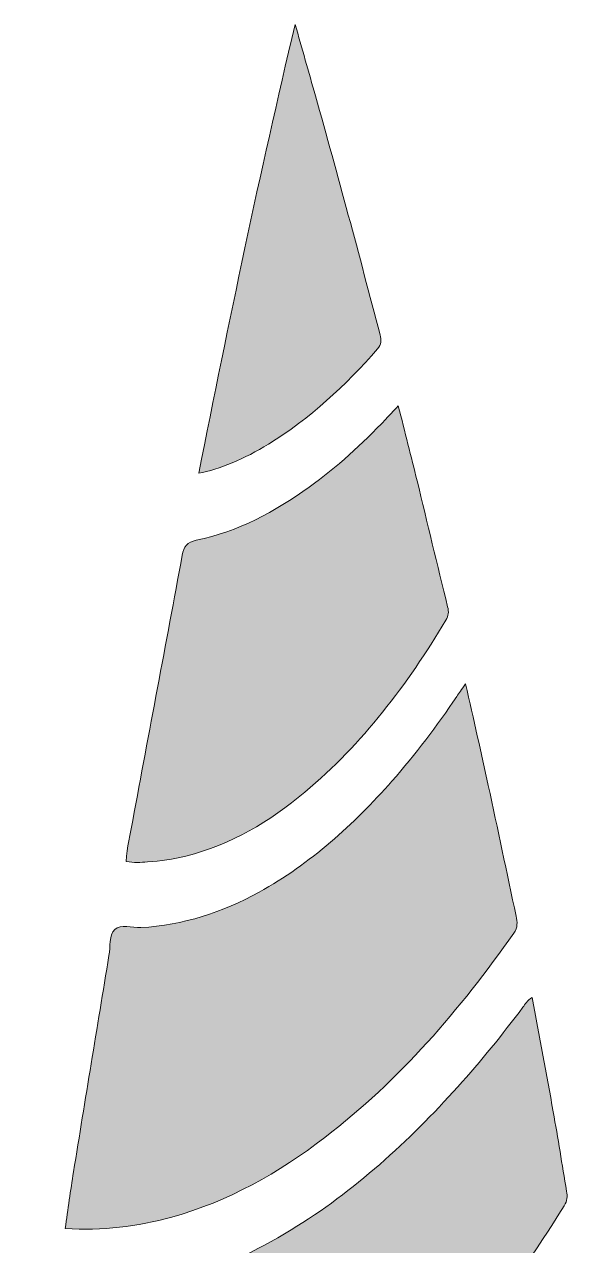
# Model space of a CAD drawing. Extents: x 630 to 1296, y -1322 to -490.
# Drawn here: x 879.6 to 1037, y -844.3 to -490.3 of the extents above; entities that cross this region are included whole.
import ezdxf

# ---------------------------------------------------------------- set-up
doc = ezdxf.new("R2010")
doc.units = 0
doc.header["$MEASUREMENT"] = 0
doc.layers.add('katman 1', color=7, linetype='Continuous')

# ---------------------------------------------------------------- blocks, each defined once
blk = doc.blocks.new('block 4')
at = {"layer": 'katman 1', "true_color": 0xffffff}
h = blk.add_hatch(color=7, dxfattribs=at)
h.dxf.hatch_style = 2
edge = h.paths.add_edge_path()
edge.add_spline(control_points=[(930.15, -620.42), (938.85, -576.64), (947.83, -533.41), (958.09, -490.29), (960.05, -497.18), (962.02, -504.07), (963.96, -510.96), (970.44, -534), (976.67, -557.11), (982.69, -580.27), (983.11, -581.85), (983.16, -582.99), (981.97, -584.35), (972.64, -594.96), (962.45, -604.56), (950.35, -611.99), (943.49, -616.2), (936.03, -619.36), (930.15, -620.42)], knot_values=[0, 0, 0, 0, 1, 1, 1, 2, 2, 2, 3, 3, 3, 4, 4, 4, 5, 5, 5, 6, 6, 6, 6], degree=3, periodic=1)
h = blk.add_hatch(color=7, dxfattribs=at)
h.dxf.hatch_style = 2
edge = h.paths.add_edge_path()
edge.add_spline(control_points=[(987.98, -600.86), (989.92, -608.56), (991.72, -615.56), (993.43, -622.58), (996.39, -634.76), (999.27, -646.96), (1002.28, -659.12), (1002.64, -660.59), (1002.54, -661.71), (1001.77, -663), (990.6, -681.63), (977.67, -698.81), (960.91, -712.83), (950.71, -721.37), (939.51, -728.13), (926.45, -731.39), (922.79, -732.3), (919.06, -732.83), (915.31, -733.1), (913.32, -733.24), (911.31, -733.38), (909.16, -732.94), (909.27, -728.85), (910.31, -724.97), (911.03, -721.07), (915.77, -695.43), (920.63, -669.82), (925.38, -644.18), (925.84, -641.71), (926.73, -640.4), (929.43, -639.85), (941.55, -637.35), (952.2, -631.57), (962.17, -624.42), (970.26, -618.63), (977.54, -611.92), (984.36, -604.69), (985.39, -603.61), (986.41, -602.52), (987.98, -600.86)], knot_values=[0, 0, 0, 0, 1, 1, 1, 2, 2, 2, 3, 3, 3, 4, 4, 4, 5, 5, 5, 6, 6, 6, 7, 7, 7, 8, 8, 8, 9, 9, 9, 10, 10, 10, 11, 11, 11, 12, 12, 12, 13, 13, 13, 13], degree=3, periodic=1)
h = blk.add_hatch(color=7, dxfattribs=at)
h.dxf.hatch_style = 2
edge = h.paths.add_edge_path()
edge.add_spline(control_points=[(1007.5, -681.43), (1009.83, -691.87), (1012, -701.38), (1014.06, -710.91), (1016.79, -723.53), (1019.42, -736.16), (1022.11, -748.79), (1022.48, -750.53), (1022.64, -752.06), (1021.46, -753.74), (1005.85, -775.91), (988.36, -796.35), (966.73, -812.94), (953.3, -823.24), (938.76, -831.5), (922.32, -836.05), (912.33, -838.81), (902.2, -840.07), (891.47, -839.33), (892.28, -833.76), (893, -828.35), (893.87, -822.97), (897.26, -802.05), (900.68, -781.15), (904.14, -760.25), (904.57, -757.66), (904.1, -754.35), (905.82, -752.7), (907.56, -751.02), (910.81, -752.27), (913.4, -752.12), (925.65, -751.42), (936.98, -747.72), (947.66, -741.83), (962.58, -733.6), (974.95, -722.32), (986.15, -709.64), (992.97, -701.92), (999.13, -693.69), (1004.9, -685.15), (1005.59, -684.13), (1006.31, -683.13), (1007.5, -681.43)], knot_values=[0, 0, 0, 0, 1, 1, 1, 2, 2, 2, 3, 3, 3, 4, 4, 4, 5, 5, 5, 6, 6, 6, 7, 7, 7, 8, 8, 8, 9, 9, 9, 10, 10, 10, 11, 11, 11, 12, 12, 12, 13, 13, 13, 14, 14, 14, 14], degree=3, periodic=1)
h = blk.add_hatch(color=7, dxfattribs=at)
h.dxf.hatch_style = 2
edge = h.paths.add_edge_path()
edge.add_spline(control_points=[(1026.81, -772.38), (1028.88, -783.63), (1030.93, -794.57), (1032.88, -805.52), (1034.24, -813.17), (1035.45, -820.85), (1036.77, -828.51), (1037.03, -830.04), (1036.97, -831.35), (1036.08, -832.77), (1019.7, -859.13), (1000.8, -883.4), (976.99, -903.54), (962.81, -915.54), (947.28, -925.31), (929.44, -930.99), (914.2, -935.85), (898.74, -936.93), (883.02, -933.76), (879.76, -933.1), (879.64, -933.1), (880.01, -929.64), (881.3, -917.55), (882.59, -905.45), (884.04, -893.37), (885.35, -882.54), (886.93, -871.75), (888.28, -860.93), (888.51, -859.07), (889.01, -858.37), (891.02, -858.46), (915.06, -859.63), (936.69, -852.13), (956.9, -839.77), (975.26, -828.54), (990.93, -814.16), (1005.27, -798.24), (1011.9, -790.86), (1018.13, -783.15), (1024.08, -775.22), (1024.75, -774.34), (1025.23, -773.27), (1026.81, -772.38)], knot_values=[0, 0, 0, 0, 1, 1, 1, 2, 2, 2, 3, 3, 3, 4, 4, 4, 5, 5, 5, 6, 6, 6, 7, 7, 7, 8, 8, 8, 9, 9, 9, 10, 10, 10, 11, 11, 11, 12, 12, 12, 13, 13, 13, 14, 14, 14, 14], degree=3, periodic=1)
at = {"layer": 'katman 1', "lineweight": 0}
for points, knots in [([(930.15, -620.42), (938.85, -576.64), (947.83, -533.41), (958.09, -490.29), (960.05, -497.18), (962.02, -504.07), (963.96, -510.96), (970.44, -534), (976.67, -557.11), (982.69, -580.27), (983.11, -581.85), (983.16, -582.99), (981.97, -584.35), (972.64, -594.96), (962.45, -604.56), (950.35, -611.99), (943.49, -616.2), (936.03, -619.36), (930.15, -620.42)], [0, 0, 0, 0, 1, 1, 1, 2, 2, 2, 3, 3, 3, 4, 4, 4, 5, 5, 5, 6, 6, 6, 6]), ([(987.98, -600.86), (989.92, -608.56), (991.72, -615.56), (993.43, -622.58), (996.39, -634.76), (999.27, -646.96), (1002.28, -659.12), (1002.64, -660.59), (1002.54, -661.71), (1001.77, -663), (990.6, -681.63), (977.67, -698.81), (960.91, -712.83), (950.71, -721.37), (939.51, -728.13), (926.45, -731.39), (922.79, -732.3), (919.06, -732.83), (915.31, -733.1), (913.32, -733.24), (911.31, -733.38), (909.16, -732.94), (909.27, -728.85), (910.31, -724.97), (911.03, -721.07), (915.77, -695.43), (920.63, -669.82), (925.38, -644.18), (925.84, -641.71), (926.73, -640.4), (929.43, -639.85), (941.55, -637.35), (952.2, -631.57), (962.17, -624.42), (970.26, -618.63), (977.54, -611.92), (984.36, -604.69), (985.39, -603.61), (986.41, -602.52), (987.98, -600.86)], [0, 0, 0, 0, 1, 1, 1, 2, 2, 2, 3, 3, 3, 4, 4, 4, 5, 5, 5, 6, 6, 6, 7, 7, 7, 8, 8, 8, 9, 9, 9, 10, 10, 10, 11, 11, 11, 12, 12, 12, 13, 13, 13, 13]), ([(1007.5, -681.43), (1009.83, -691.87), (1012, -701.38), (1014.06, -710.91), (1016.79, -723.53), (1019.42, -736.16), (1022.11, -748.79), (1022.48, -750.53), (1022.64, -752.06), (1021.46, -753.74), (1005.85, -775.91), (988.36, -796.35), (966.73, -812.94), (953.3, -823.24), (938.76, -831.5), (922.32, -836.05), (912.33, -838.81), (902.2, -840.07), (891.47, -839.33), (892.28, -833.76), (893, -828.35), (893.87, -822.97), (897.26, -802.05), (900.68, -781.15), (904.14, -760.25), (904.57, -757.66), (904.1, -754.35), (905.82, -752.7), (907.56, -751.02), (910.81, -752.27), (913.4, -752.12), (925.65, -751.42), (936.98, -747.72), (947.66, -741.83), (962.58, -733.6), (974.95, -722.32), (986.15, -709.64), (992.97, -701.92), (999.13, -693.69), (1004.9, -685.15), (1005.59, -684.13), (1006.31, -683.13), (1007.5, -681.43)], [0, 0, 0, 0, 1, 1, 1, 2, 2, 2, 3, 3, 3, 4, 4, 4, 5, 5, 5, 6, 6, 6, 7, 7, 7, 8, 8, 8, 9, 9, 9, 10, 10, 10, 11, 11, 11, 12, 12, 12, 13, 13, 13, 14, 14, 14, 14]), ([(1026.81, -772.38), (1028.88, -783.63), (1030.93, -794.57), (1032.88, -805.52), (1034.24, -813.17), (1035.45, -820.85), (1036.77, -828.51), (1037.03, -830.04), (1036.97, -831.35), (1036.08, -832.77), (1019.7, -859.13), (1000.8, -883.4), (976.99, -903.54), (962.81, -915.54), (947.28, -925.31), (929.44, -930.99), (914.2, -935.85), (898.74, -936.93), (883.02, -933.76), (879.76, -933.1), (879.64, -933.1), (880.01, -929.64), (881.3, -917.55), (882.59, -905.45), (884.04, -893.37), (885.35, -882.54), (886.93, -871.75), (888.28, -860.93), (888.51, -859.07), (889.01, -858.37), (891.02, -858.46), (915.06, -859.63), (936.69, -852.13), (956.9, -839.77), (975.26, -828.54), (990.93, -814.16), (1005.27, -798.24), (1011.9, -790.86), (1018.13, -783.15), (1024.08, -775.22), (1024.75, -774.34), (1025.23, -773.27), (1026.81, -772.38)], [0, 0, 0, 0, 1, 1, 1, 2, 2, 2, 3, 3, 3, 4, 4, 4, 5, 5, 5, 6, 6, 6, 7, 7, 7, 8, 8, 8, 9, 9, 9, 10, 10, 10, 11, 11, 11, 12, 12, 12, 13, 13, 13, 14, 14, 14, 14])]:
    blk.add_open_spline(points, degree=3, knots=knots, dxfattribs=at)
blk = doc.blocks.new('block 2')
at = {"layer": 'katman 1'}
blk.add_blockref('block 4', (0, 0), dxfattribs=at)

msp = doc.modelspace()

# ---------------------------------------------------------------- block references
at = {"layer": 'katman 1'}
msp.add_blockref('block 2', (0, 0), dxfattribs=at)

doc.saveas('drawing.dxf')
